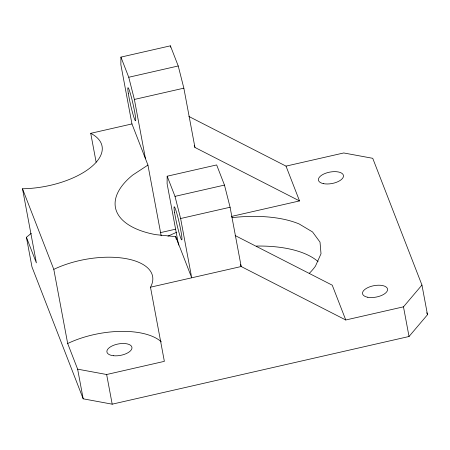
<?xml version="1.0" encoding="UTF-8"?>
<svg xmlns="http://www.w3.org/2000/svg" width="450" height="450" viewBox="0 0 450 450"><rect width="100%" height="100%" fill="white"/><g stroke="black" fill="none" stroke-linecap="round" stroke-linejoin="round"><path stroke-width="0.67" d="M188.904 116.471L286.009 166.123L299.526 200.925L194.946 147.454L183.853 88.172L178.228 65.976L170.404 45.827L120.926 57.111L120.864 64.648L131.957 123.93L147.938 165.083L161.173 235.8M286.009 166.123L343.727 152.961L372.735 158.31L421.948 285.047L403.481 306.832L345.763 319.989L241.189 266.529L230.091 207.242L224.471 185.085L216.647 164.931L167.175 176.214L167.102 183.718L178.588 245.093M170.393 47.199L170.404 45.827M31.269 233.331L26.421 237.274L31.973 266.934L83.188 398.824L112.196 404.173L409.033 336.493L427.5 314.707L421.948 285.047M147.938 165.083L132.688 175.084A97.538 44.584 -10.6 0 0 155.824 234.664L175.731 236.649L191.711 277.802L180.619 218.52L174.999 196.363L167.175 176.214M167.979 236.121L176.721 232.239M120.926 57.111L128.751 77.259L178.228 65.976M145.474 158.737L134.381 99.45L183.853 88.172M26.421 237.274L36.383 262.918L22.5 188.769A63.613 29.076 -10.6 0 0 90.799 167.355A63.613 29.076 -10.6 0 0 90.731 133.329L131.957 123.93M174.999 196.363L224.471 185.085M180.619 218.52L230.091 207.242M160.706 232.577L175.618 229.174M231.328 216.472L299.526 200.925M22.5 188.769L53.797 269.364A63.613 29.076 -10.6 0 1 126.264 258.683A63.613 29.076 -10.6 0 1 150.48 287.201L241.189 266.529L240.435 264.6M53.797 269.364L67.68 343.519L77.636 369.163L106.644 374.512L164.362 361.35L150.48 287.201M235.142 235.547L332.246 285.188L345.763 319.989M426.741 312.75L427.5 314.707M194.197 145.519L194.946 147.454M128.751 77.259L134.381 99.45M403.481 306.832L409.033 336.493M175.731 236.649L176.243 239.394M90.731 133.329L96.126 162.169M106.644 374.512L112.196 404.173M77.636 369.163L83.188 398.824M256.466 246.066A97.538 44.584 -10.6 0 1 318.094 261.608M309.375 273.251A97.538 44.584 -10.6 0 0 315.484 266.079L321.013 253.755L320.012 242.117L312.542 231.947L299.126 223.948A97.538 44.584 -10.6 0 0 231.907 217.665M67.68 343.519A63.613 29.076 -10.6 0 1 161.381 341.904M113.552 355.736A12.724 5.816 -10.6 0 0 131.974 347.608A12.724 5.816 -10.6 0 0 112.764 345.645A12.724 5.816 -10.6 0 0 113.552 355.736M323.702 183.69A12.724 5.816 -10.6 0 0 343.44 176.507A12.724 5.816 -10.6 0 0 325.676 173.233A12.724 5.816 -10.6 0 0 323.702 183.69M367.808 297.259A12.724 5.816 -10.6 0 0 387.54 290.081A12.724 5.816 -10.6 0 0 369.782 286.802A12.724 5.816 -10.6 0 0 367.808 297.259M174.555 212.445A16.965 1.288 77.2 0 0 181.44 239.586A16.965 1.288 77.2 0 0 178.071 218.059A16.965 1.288 77.2 0 0 174.555 212.445M128.317 93.381A16.965 1.288 77.2 0 0 135.203 120.516A16.965 1.288 77.2 0 0 131.833 98.989A16.965 1.288 77.2 0 0 128.317 93.381"/></g></svg>
